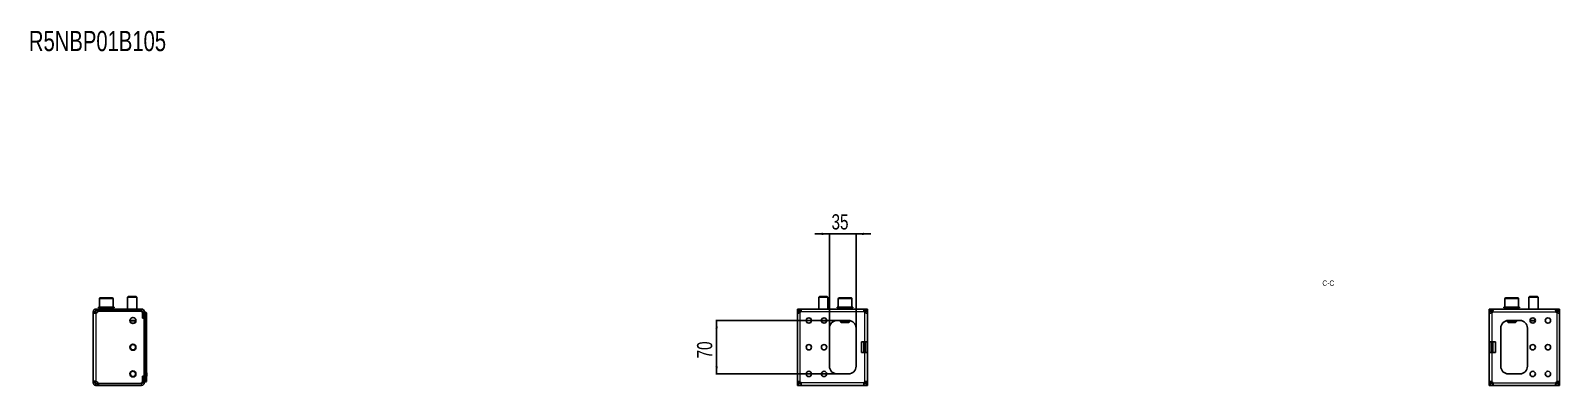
# Model space of a CAD drawing. Header units: millimetres. Extents: x -438 to 3468, y -570 to 660.
# Drawn here: x 1462 to 3468, y 195 to 660 of the extents above; entities that cross this region are included whole.
import ezdxf

# ---------------------------------------------------------------- set-up
doc = ezdxf.new("R2010")
doc.units = ezdxf.units.MM
doc.layers.add('FORMAT', color=7, linetype='Continuous')
doc.styles.add('SLDTEXTSTYLE0', font='TXT', dxfattribs={"width": 0.75})
doc.dimstyles.new('SLDDIMSTYLE0', dxfattribs={"dimtxt": 20, "dimasz": 10, "dimexe": 0, "dimexo": 0.0625, "dimgap": 5, "dimtad": 2, "dimdec": 1, "dimrnd": 1e-09, "dimzin": 12, "dimdsep": 46, "dimtxsty": 'SLDTEXTSTYLE0', "dimsah": 1, "dimcen": 0.09, "dimadec": 0, "dimazin": 3, "dimtfac": 1, "dimtofl": 0, "dimtmove": 0, "dimatfit": 3, "dimfxl": 0, "dimfrac": 2, "dimtolj": 1, "dimtzin": 12, "dimarcsym": 0})
doc.dimstyles.new('SLDDIMSTYLE1', dxfattribs={"dimtxt": 20, "dimasz": 10, "dimexe": 0, "dimexo": 0.0625, "dimgap": 5, "dimtad": 2, "dimdec": 1, "dimrnd": 1e-09, "dimzin": 12, "dimdsep": 46, "dimtxsty": 'SLDTEXTSTYLE0', "dimsah": 1, "dimcen": 0.09, "dimadec": 0, "dimazin": 3, "dimtfac": 1, "dimtmove": 0, "dimatfit": 0, "dimfxl": 0, "dimfrac": 2, "dimtolj": 1, "dimtzin": 12, "dimarcsym": 0})

# ---------------------------------------------------------------- blocks, each defined once
blk = doc.blocks.new('_D_9')
at = {"layer": 'FORMAT'}
for p, q in [((2509.9, 393.4), (2490.7, 393.4)), ((2509.9, 270), (2509.9, 394.4)), ((2544.9, 393.4), (2509.9, 393.4)), ((2544.9, 270), (2544.9, 394.4)), ((2544.9, 393.4), (2564.2, 393.4))]:
    blk.add_line(p, q, dxfattribs=at)
for points in [[(2509.9, 393.4), (2499.9, 395), (2499.9, 391.9)], [(2544.9, 393.4), (2554.9, 391.9), (2554.9, 395)]]:
    blk.add_solid(points, dxfattribs=at)
at = {"layer": 'FORMAT', "insert": (2512.7, 419.2), "char_height": 20, "attachment_point": 1, "style": 'SLDTEXTSTYLE0'}
blk.add_mtext('35', dxfattribs=at)
blk = doc.blocks.new('_D_10')
at = {"layer": 'FORMAT'}
for p, q in [((2519.9, 279.9), (2360.9, 279.9)), ((2361.9, 209.9), (2361.9, 279.9)), ((2519.9, 209.9), (2360.9, 209.9))]:
    blk.add_line(p, q, dxfattribs=at)
for points in [[(2361.9, 279.9), (2360.4, 269.9), (2363.5, 269.9)], [(2361.9, 209.9), (2363.5, 219.9), (2360.4, 219.9)]]:
    blk.add_solid(points, dxfattribs=at)
at = {"layer": 'FORMAT', "insert": (2336.2, 230.2), "char_height": 20, "attachment_point": 1, "rotation": 90, "style": 'SLDTEXTSTYLE0'}
blk.add_mtext('70', dxfattribs=at)

msp = doc.modelspace()

# ---------------------------------------------------------------- linework, layer by layer
at = {"color": 7, "linetype": 'Continuous', "lineweight": 25}
for p, q in [((1551.91, 308.45), (1551.91, 297.45)), ((1552.91, 309.45), (1568.91, 309.45)), ((1569.91, 297.45), (1569.91, 308.45)), ((1589.99, 311.45), (1588.91, 310.37)), ((1588.91, 310.37), (1588.91, 294.95)), ((1600.91, 310.37), (1588.91, 310.37)), ((1599.84, 311.45), (1589.99, 311.45)), ((1600.91, 310.37), (1599.84, 311.45)), ((1600.91, 294.95), (1600.91, 310.37)), ((2497.02, 311.45), (2495.95, 310.37)), ((2495.95, 310.37), (2495.95, 294.95)), ((2507.95, 310.37), (2495.95, 310.37)), ((2506.87, 311.45), (2497.02, 311.45)), ((2507.95, 310.37), (2506.87, 311.45)), ((2507.95, 294.95), (2507.95, 310.37)), ((2521.45, 308.45), (2521.45, 297.45)), ((2522.45, 309.45), (2530.84, 309.45)), ((2530.84, 309.45), (2538.45, 309.45)), ((2539.45, 297.45), (2539.45, 308.45)), ((3396.45, 308.45), (3396.45, 297.45)), ((3397.45, 309.45), (3405.79, 309.45)), ((3405.79, 309.45), (3413.45, 309.45)), ((3414.45, 297.45), (3414.45, 308.45)), ((3429.02, 311.45), (3427.95, 310.37)), ((3427.95, 310.37), (3427.95, 294.95)), ((3439.95, 310.37), (3427.95, 310.37)), ((3438.87, 311.45), (3429.02, 311.45)), ((3439.95, 310.37), (3438.87, 311.45)), ((3439.95, 294.95), (3439.95, 310.37)), ((1546.41, 291.45), (1543.91, 291.45)), ((1543.91, 291.45), (1543.91, 290.23)), ((1546.41, 290.23), (1543.91, 290.23)), ((1543.91, 290.23), (1543.91, 199.67)), ((1546.41, 291.45), (1546.41, 290.23)), ((1547.41, 292.45), (1547.41, 294.95)), ((1549.82, 294.95), (1547.41, 294.95)), ((1549.82, 292.45), (1547.41, 292.45)), ((1549.82, 294.95), (1549.82, 292.45)), ((1549.82, 294.95), (1550.82, 294.95)), ((1550.82, 292.45), (1549.82, 292.45)), ((1550.66, 297.45), (1550.66, 296.45)), ((1550.66, 297.45), (1550.67, 297.45)), ((1550.66, 296.45), (1550.67, 296.45)), ((1550.67, 297.45), (1550.67, 297.2)), ((1551.46, 297.45), (1550.67, 297.45)), ((1550.67, 296.45), (1550.67, 296.7)), ((1551.46, 296.45), (1550.67, 296.45)), ((1607.41, 294.95), (1550.82, 294.95)), ((1550.82, 292.45), (1607.41, 292.45)), ((1550.84, 292.35), (1605.81, 292.35)), ((1551.46, 297.45), (1551.56, 297.45)), ((1551.46, 296.45), (1551.56, 296.45)), ((1551.56, 297.45), (1551.56, 297.2)), ((1553.7, 297.45), (1551.56, 297.45)), ((1551.56, 296.45), (1551.56, 296.7)), ((1553.7, 296.45), (1551.56, 296.45)), ((1553.7, 297.45), (1553.88, 297.45)), ((1553.7, 296.45), (1553.88, 296.45)), ((1553.88, 297.45), (1553.88, 297.2)), ((1557.04, 297.45), (1553.88, 297.45)), ((1553.88, 296.45), (1553.88, 296.7)), ((1557.04, 296.45), (1553.88, 296.45)), ((1554.91, 296.45), (1554.91, 294.95)), ((1557.04, 297.45), (1557.27, 297.45)), ((1557.04, 296.45), (1557.27, 296.45)), ((1557.27, 297.45), (1557.27, 297.2)), ((1560.97, 297.45), (1557.27, 297.45)), ((1557.27, 296.45), (1557.27, 296.7)), ((1560.97, 296.45), (1557.27, 296.45)), ((1560.97, 297.45), (1561.05, 297.45)), ((1560.97, 296.45), (1561.14, 296.45)), ((1561.14, 296.45), (1561.22, 296.45)), ((1561.18, 297.45), (1561.22, 297.45)), ((1561.22, 297.45), (1561.22, 297.2)), ((1564.89, 297.45), (1561.22, 297.45)), ((1561.22, 296.45), (1561.22, 296.7)), ((1564.89, 296.45), (1561.22, 296.45)), ((1564.89, 297.45), (1565.11, 297.45)), ((1564.89, 296.45), (1565.11, 296.45)), ((1565.11, 297.45), (1565.11, 297.2)), ((1568.2, 297.45), (1565.11, 297.45)), ((1565.11, 296.45), (1565.11, 296.7)), ((1568.2, 296.45), (1565.11, 296.45)), ((1566.91, 294.95), (1566.91, 296.45)), ((1568.2, 297.45), (1568.37, 297.45)), ((1568.2, 296.45), (1568.37, 296.45)), ((1568.37, 297.45), (1568.37, 297.2)), ((1570.4, 297.45), (1568.37, 297.45)), ((1568.37, 296.45), (1568.37, 296.7)), ((1570.4, 296.45), (1568.37, 296.45)), ((1570.4, 297.45), (1570.5, 297.45)), ((1570.4, 296.45), (1570.5, 296.45)), ((1570.5, 297.45), (1570.5, 297.2)), ((1571.16, 297.45), (1570.5, 297.45)), ((1570.5, 296.45), (1570.5, 296.7)), ((1571.16, 296.45), (1570.5, 296.45)), ((1571.16, 296.45), (1571.16, 297.45)), ((1584.66, 292.45), (1584.66, 292.35)), ((1584.96, 292.45), (1584.96, 292.35)), ((1586.64, 292.45), (1586.64, 292.35)), ((1589.59, 292.45), (1589.59, 292.35)), ((1593.35, 292.45), (1593.35, 292.35)), ((1597.34, 292.45), (1597.34, 292.35)), ((1600.97, 292.45), (1600.97, 292.35)), ((1603.67, 292.45), (1603.67, 292.35)), ((1605.04, 292.45), (1605.04, 292.35)), ((1605.16, 292.35), (1605.16, 292.45)), ((1608.31, 282.85), (1608.31, 289.85)), ((1608.31, 284.43), (1608.41, 284.21)), ((1610.91, 282.85), (1608.31, 282.85)), ((1608.41, 291.45), (1608.41, 283.5)), ((1610.91, 283.5), (1608.41, 283.5)), ((1610.91, 291.45), (1610.91, 283.5)), ((1610.91, 291.2), (1611.11, 291.2)), ((1610.91, 201.47), (1610.91, 288.92)), ((1610.91, 282.85), (1610.91, 207.05)), ((1611.11, 291.2), (1612.8, 290.74)), ((1611.11, 202.1), (1611.11, 288.3)), ((1613.91, 287.85), (1613.91, 289.3)), ((1613.91, 287.85), (1613.91, 213.4)), ((2467.95, 292.45), (2467.95, 294.95)), ((2467.95, 294.95), (2469.06, 294.95)), ((2469.06, 292.45), (2467.95, 292.45)), ((2467.95, 292.45), (2467.95, 292.35)), ((2467.95, 292.35), (2470.45, 292.35)), ((2467.95, 291.74), (2467.95, 292.35)), ((2467.95, 291.74), (2467.95, 289.67)), ((2467.95, 200.22), (2467.95, 289.67)), ((2467.95, 289.67), (2469.04, 289.67)), ((2472.78, 294.95), (2469.06, 294.95)), ((2472.78, 292.45), (2469.06, 292.45)), ((2470.45, 292.35), (2470.45, 291.74)), ((2470.45, 291.74), (2470.45, 289.92)), ((2555.12, 294.95), (2472.78, 294.95)), ((2472.78, 294.95), (2472.78, 292.73)), ((2520.2, 297.45), (2520.2, 296.45)), ((2520.2, 297.45), (2520.21, 297.45)), ((2520.2, 296.45), (2520.21, 296.45)), ((2520.21, 297.45), (2520.21, 297.2)), ((2521.03, 297.45), (2520.21, 297.45)), ((2520.21, 296.45), (2520.21, 296.7)), ((2521.03, 296.45), (2520.21, 296.45)), ((2521.03, 297.45), (2521.13, 297.45)), ((2521.03, 296.45), (2521.13, 296.45)), ((2521.13, 297.45), (2521.13, 297.2)), ((2523.3, 297.45), (2521.13, 297.45)), ((2521.13, 296.45), (2521.13, 296.7)), ((2523.3, 296.45), (2521.13, 296.45)), ((2523.3, 297.45), (2523.48, 297.45)), ((2523.3, 296.45), (2523.48, 296.45)), ((2523.48, 297.45), (2523.48, 297.2)), ((2526.66, 297.45), (2523.48, 297.45)), ((2523.48, 296.45), (2523.48, 296.7)), ((2526.66, 296.45), (2523.48, 296.45)), ((2524.45, 296.45), (2524.45, 294.95)), ((2526.66, 297.45), (2526.89, 297.45)), ((2526.66, 296.45), (2526.89, 296.45)), ((2526.89, 297.45), (2526.89, 297.2)), ((2530.59, 297.45), (2526.89, 297.45)), ((2526.89, 296.45), (2526.89, 296.7)), ((2530.59, 296.45), (2526.89, 296.45)), ((2530.59, 297.45), (2530.89, 297.45)), ((2530.59, 297.45), (2530.67, 297.45)), ((2530.59, 296.45), (2530.74, 296.45)), ((2530.74, 296.45), (2530.84, 296.45)), ((2530.79, 297.45), (2530.84, 297.45)), ((2530.84, 297.45), (2530.84, 297.2)), ((2534.5, 297.45), (2530.84, 297.45)), ((2530.84, 296.45), (2530.84, 296.7)), ((2534.5, 296.45), (2530.84, 296.45)), ((2534.5, 297.45), (2534.73, 297.45)), ((2534.5, 296.45), (2534.73, 296.45)), ((2534.73, 297.45), (2534.73, 297.2)), ((2537.79, 297.45), (2534.73, 297.45)), ((2534.73, 296.45), (2534.73, 296.7)), ((2537.79, 296.45), (2534.73, 296.45)), ((2536.45, 294.95), (2536.45, 296.45)), ((2537.79, 297.45), (2537.97, 297.45)), ((2537.79, 296.45), (2537.97, 296.45)), ((2537.97, 297.45), (2537.97, 297.2)), ((2539.97, 297.45), (2537.97, 297.45)), ((2537.97, 296.45), (2537.97, 296.7)), ((2539.97, 296.45), (2537.97, 296.45)), ((2539.97, 297.45), (2540.06, 297.45)), ((2539.97, 296.45), (2540.06, 296.45)), ((2540.06, 297.45), (2540.06, 297.2)), ((2540.7, 297.45), (2540.06, 297.45)), ((2540.06, 296.45), (2540.06, 296.7)), ((2540.7, 296.45), (2540.06, 296.45)), ((2540.7, 296.45), (2540.7, 297.45)), ((2555.12, 294.95), (2555.12, 292.45)), ((2558.84, 294.95), (2555.12, 294.95)), ((2558.84, 292.45), (2555.12, 292.45)), ((2557.45, 292.35), (2559.95, 292.35)), ((2557.45, 291.74), (2557.45, 292.35)), ((2557.45, 289.9), (2557.45, 291.74)), ((2558.84, 294.95), (2559.95, 294.95)), ((2559.95, 292.45), (2558.84, 292.45)), ((2559.95, 294.95), (2559.95, 292.45)), ((2559.95, 292.35), (2559.95, 292.45)), ((2559.95, 292.35), (2559.95, 291.74)), ((2559.95, 289.67), (2559.95, 291.74)), ((2559.95, 251.95), (2559.95, 289.67)), ((3375.95, 292.45), (3375.95, 294.95)), ((3375.95, 294.95), (3377.06, 294.95)), ((3377.06, 292.45), (3375.95, 292.45)), ((3375.95, 292.45), (3375.95, 292.35)), ((3375.95, 292.35), (3378.45, 292.35)), ((3375.95, 291.74), (3375.95, 292.35)), ((3375.95, 291.74), (3375.95, 289.67)), ((3375.95, 289.67), (3377.04, 289.67)), ((3375.95, 289.67), (3375.95, 251.95)), ((3380.78, 294.95), (3377.06, 294.95)), ((3380.78, 292.45), (3377.06, 292.45)), ((3378.45, 292.35), (3378.45, 291.74)), ((3378.45, 291.74), (3378.45, 289.92)), ((3380.78, 294.95), (3380.78, 292.73)), ((3463.12, 294.95), (3380.78, 294.95)), ((3395.2, 297.45), (3395.2, 296.45)), ((3395.2, 297.45), (3395.21, 297.45)), ((3395.2, 296.45), (3395.21, 296.45)), ((3395.21, 297.45), (3395.21, 297.2)), ((3396.04, 297.45), (3395.21, 297.45)), ((3395.21, 296.45), (3395.21, 296.7)), ((3396.04, 296.45), (3395.21, 296.45)), ((3396.04, 297.45), (3396.14, 297.45)), ((3396.04, 296.45), (3396.14, 296.45)), ((3396.14, 297.45), (3396.14, 297.2)), ((3398.3, 297.45), (3396.14, 297.45)), ((3396.14, 296.45), (3396.14, 296.7)), ((3398.3, 296.45), (3396.14, 296.45)), ((3398.3, 297.45), (3398.49, 297.45)), ((3398.3, 296.45), (3398.49, 296.45)), ((3398.49, 297.45), (3398.49, 297.2)), ((3401.66, 297.45), (3398.49, 297.45)), ((3398.49, 296.45), (3398.49, 296.7)), ((3401.66, 296.45), (3398.49, 296.45)), ((3399.45, 296.45), (3399.45, 294.95)), ((3401.66, 297.45), (3401.89, 297.45)), ((3401.66, 296.45), (3401.89, 296.45)), ((3401.89, 297.45), (3401.89, 297.2)), ((3405.59, 297.45), (3401.89, 297.45)), ((3401.89, 296.45), (3401.89, 296.7)), ((3405.59, 296.45), (3401.89, 296.45)), ((3405.59, 297.45), (3405.83, 297.45)), ((3405.59, 297.45), (3405.67, 297.45)), ((3405.59, 296.45), (3405.75, 296.45)), ((3405.75, 296.45), (3405.84, 296.45)), ((3405.8, 297.45), (3405.84, 297.45)), ((3405.84, 297.45), (3405.84, 297.2)), ((3409.5, 297.45), (3405.84, 297.45)), ((3405.84, 296.45), (3405.84, 296.7)), ((3409.5, 296.45), (3405.84, 296.45)), ((3409.5, 297.45), (3409.73, 297.45)), ((3409.5, 296.45), (3409.73, 296.45)), ((3409.73, 297.45), (3409.73, 297.2)), ((3412.8, 297.45), (3409.73, 297.45)), ((3409.73, 296.45), (3409.73, 296.7)), ((3412.8, 296.45), (3409.73, 296.45)), ((3411.45, 294.95), (3411.45, 296.45)), ((3412.8, 297.45), (3412.97, 297.45)), ((3412.8, 296.45), (3412.97, 296.45)), ((3412.97, 297.45), (3412.97, 297.2)), ((3414.97, 297.45), (3412.97, 297.45)), ((3412.97, 296.45), (3412.97, 296.7)), ((3414.97, 296.45), (3412.97, 296.45)), ((3414.97, 297.45), (3415.06, 297.45)), ((3414.97, 296.45), (3415.06, 296.45)), ((3415.06, 297.45), (3415.06, 297.2)), ((3415.7, 297.45), (3415.06, 297.45)), ((3415.06, 296.45), (3415.06, 296.7)), ((3415.7, 296.45), (3415.06, 296.45)), ((3415.7, 296.45), (3415.7, 297.45)), ((3463.12, 292.45), (3463.12, 294.95)), ((3466.84, 294.95), (3463.12, 294.95)), ((3466.84, 292.45), (3463.12, 292.45)), ((3465.45, 292.35), (3467.95, 292.35)), ((3465.45, 291.74), (3465.45, 292.35)), ((3465.45, 289.9), (3465.45, 291.74)), ((3466.84, 294.95), (3467.95, 294.95)), ((3467.95, 292.45), (3466.84, 292.45)), ((3467.95, 294.95), (3467.95, 292.45)), ((3467.95, 292.35), (3467.95, 292.45)), ((3467.95, 292.35), (3467.95, 291.74)), ((3467.95, 289.67), (3467.95, 291.74)), ((3467.95, 289.67), (3467.95, 200.22)), ((1599.88, 279.45), (1591.95, 279.45)), ((2506.41, 279.45), (2499.48, 279.45)), ((2509.95, 269.95), (2509.95, 219.95)), ((2534.95, 279.95), (2519.95, 279.95)), ((2521.62, 279.85), (2521.6, 279.85)), ((2521.62, 279.85), (2521.62, 279.85)), ((2521.72, 279.85), (2521.62, 279.85)), ((2521.72, 279.95), (2521.72, 279.85)), ((2524.97, 279.85), (2521.72, 279.85)), ((2524.45, 279.85), (2524.45, 278.52)), ((2524.45, 278.52), (2525.52, 277.45)), ((2524.45, 278.52), (2530.74, 278.52)), ((2524.97, 279.85), (2526.87, 279.85)), ((2525.52, 277.45), (2530.69, 277.45)), ((2527.43, 279.85), (2526.87, 279.85)), ((2533.47, 279.85), (2527.43, 279.85)), ((2530.69, 277.45), (2535.37, 277.45)), ((2530.74, 278.52), (2536.45, 278.52)), ((2534.02, 279.85), (2533.47, 279.85)), ((2534.02, 279.85), (2535.92, 279.85)), ((2535.37, 277.45), (2536.45, 278.52)), ((2536.36, 279.85), (2535.92, 279.85)), ((2536.45, 278.52), (2536.45, 279.83)), ((2544.95, 219.95), (2544.95, 269.95)), ((3390.95, 269.95), (3390.95, 219.95)), ((3399.45, 279.83), (3399.45, 278.52)), ((3399.45, 278.52), (3400.52, 277.45)), ((3399.45, 278.52), (3405.7, 278.52)), ((3399.97, 279.85), (3399.54, 279.85)), ((3399.97, 279.85), (3401.87, 279.85)), ((3400.52, 277.45), (3405.66, 277.45)), ((3415.95, 279.95), (3400.95, 279.95)), ((3402.43, 279.85), (3401.87, 279.85)), ((3408.47, 279.85), (3402.43, 279.85)), ((3405.66, 277.45), (3410.37, 277.45)), ((3405.7, 278.52), (3411.45, 278.52)), ((3409.02, 279.85), (3408.47, 279.85)), ((3409.02, 279.85), (3410.92, 279.85)), ((3410.37, 277.45), (3411.45, 278.52)), ((3414.18, 279.85), (3410.92, 279.85)), ((3411.45, 278.52), (3411.45, 279.85)), ((3414.18, 279.85), (3414.18, 279.95)), ((3414.28, 279.85), (3414.18, 279.85)), ((3414.3, 279.85), (3414.28, 279.85)), ((3414.28, 279.85), (3414.28, 279.85)), ((3425.95, 219.95), (3425.95, 269.95)), ((3436.41, 279.45), (3429.48, 279.45)), ((2551.95, 251.95), (2556.45, 251.95)), ((2551.95, 251.95), (2551.95, 237.95)), ((2559.95, 251.95), (2556.45, 251.95)), ((2557.45, 237.95), (2557.45, 251.95)), ((2559.95, 237.95), (2559.95, 251.95)), ((3379.45, 251.95), (3375.95, 251.95)), ((3375.95, 251.95), (3375.95, 237.95)), ((3378.45, 251.95), (3378.45, 237.95)), ((3383.95, 251.95), (3379.45, 251.95)), ((3383.95, 237.95), (3383.95, 251.95)), ((2551.95, 237.95), (2556.45, 237.95)), ((2556.45, 237.95), (2559.95, 237.95)), ((2559.95, 200.22), (2559.95, 237.95)), ((3375.95, 237.95), (3379.45, 237.95)), ((3375.95, 237.95), (3375.95, 200.22)), ((3383.95, 237.95), (3379.45, 237.95)), ((1608.31, 207.05), (1610.91, 207.05)), ((1608.31, 200.05), (1608.31, 207.05)), ((1608.31, 205.97), (1608.41, 206.18)), ((1608.41, 206.4), (1608.41, 198.45)), ((1610.91, 206.4), (1608.41, 206.4)), ((1610.91, 206.4), (1610.91, 198.45)), ((1613.91, 213.4), (1613.91, 205.2)), ((1614.11, 211.45), (1613.91, 211.45)), ((1614.11, 211.42), (1613.91, 211.42)), ((1614.11, 211.4), (1613.91, 211.4)), ((1614.11, 207.2), (1613.91, 207.2)), ((1614.11, 207.14), (1613.91, 207.14)), ((1613.91, 205.2), (1613.91, 202.55)), ((1613.91, 201.1), (1613.91, 202.55)), ((1614.11, 210.96), (1614.11, 207.64)), ((2519.95, 209.95), (2534.95, 209.95)), ((3400.95, 209.95), (3415.95, 209.95)), ((1543.91, 199.67), (1546.41, 199.67)), ((1543.91, 199.67), (1543.91, 198.45)), ((1543.91, 198.45), (1546.41, 198.45)), ((1546.41, 199.67), (1546.41, 198.45)), ((1547.41, 194.95), (1547.41, 197.45)), ((1547.41, 197.45), (1549.82, 197.45)), ((1547.41, 194.95), (1549.82, 194.95)), ((1549.82, 197.45), (1549.82, 194.95)), ((1549.82, 197.45), (1550.82, 197.45)), ((1550.82, 194.95), (1549.82, 194.95)), ((1607.41, 197.45), (1550.82, 197.45)), ((1550.82, 194.95), (1607.41, 194.95)), ((1605.81, 197.55), (1550.84, 197.55)), ((1611.11, 199.2), (1610.91, 199.2)), ((1612.8, 199.65), (1611.11, 199.2)), ((2467.95, 200.22), (2467.95, 198.16)), ((2467.95, 197.55), (2467.95, 198.16)), ((2470.45, 197.55), (2467.95, 197.55)), ((2467.95, 197.55), (2467.95, 197.45)), ((2467.95, 194.95), (2467.95, 197.45)), ((2467.95, 197.45), (2469.06, 197.45)), ((2469.06, 194.95), (2467.95, 194.95)), ((2469.06, 197.45), (2472.78, 197.45)), ((2469.06, 194.95), (2472.78, 194.95)), ((2470.45, 200), (2470.45, 198.16)), ((2470.45, 198.16), (2470.45, 197.55)), ((2472.78, 197.45), (2472.78, 194.95)), ((2472.78, 194.95), (2555.12, 194.95)), ((2555.12, 197.45), (2558.84, 197.45)), ((2555.12, 194.95), (2555.12, 197.16)), ((2555.12, 194.95), (2558.84, 194.95)), ((2557.45, 198.16), (2557.45, 199.98)), ((2557.45, 197.55), (2557.45, 198.16)), ((2559.95, 197.55), (2557.45, 197.55)), ((2558.84, 197.45), (2559.95, 197.45)), ((2559.95, 194.95), (2558.84, 194.95)), ((2559.95, 200.22), (2558.85, 200.22)), ((2559.95, 198.16), (2559.95, 200.22)), ((2559.95, 198.16), (2559.95, 197.55)), ((2559.95, 197.45), (2559.95, 197.55)), ((2559.95, 197.45), (2559.95, 194.95)), ((3375.95, 200.22), (3375.95, 198.16)), ((3375.95, 197.55), (3375.95, 198.16)), ((3378.45, 197.55), (3375.95, 197.55)), ((3375.95, 197.55), (3375.95, 197.45)), ((3375.95, 194.95), (3375.95, 197.45)), ((3375.95, 197.45), (3377.06, 197.45)), ((3377.06, 194.95), (3375.95, 194.95)), ((3377.06, 197.45), (3380.78, 197.45)), ((3377.06, 194.95), (3380.78, 194.95)), ((3378.45, 200), (3378.45, 198.16)), ((3378.45, 198.16), (3378.45, 197.55)), ((3380.78, 194.95), (3380.78, 197.45)), ((3380.78, 194.95), (3463.12, 194.95)), ((3463.12, 197.45), (3466.84, 197.45)), ((3463.12, 194.95), (3463.12, 197.16)), ((3463.12, 194.95), (3466.84, 194.95)), ((3465.45, 198.16), (3465.45, 199.98)), ((3465.45, 197.55), (3465.45, 198.16)), ((3467.95, 197.55), (3465.45, 197.55)), ((3466.84, 197.45), (3467.95, 197.45)), ((3467.95, 194.95), (3466.84, 194.95)), ((3467.95, 200.22), (3466.85, 200.22)), ((3467.95, 198.16), (3467.95, 200.22)), ((3467.95, 198.16), (3467.95, 197.55)), ((3467.95, 197.45), (3467.95, 197.55)), ((3467.95, 197.45), (3467.95, 194.95))]:
    msp.add_line(p, q, dxfattribs=at)
at = {"color": 8, "linetype": 'Continuous', "lineweight": 18}
for p, q in [((1569.91, 308.45), (1551.91, 308.45)), ((2530.89, 308.45), (2521.45, 308.45)), ((2539.45, 308.45), (2530.89, 308.45)), ((3405.83, 308.45), (3396.45, 308.45)), ((3414.45, 308.45), (3405.83, 308.45)), ((1547.41, 289.67), (1547.41, 200.22)), ((1550.82, 294.95), (1550.82, 292.45)), ((1607.41, 292.45), (1607.41, 294.95)), ((1608.41, 291.45), (1610.91, 291.45)), ((1610.72, 282.85), (1610.72, 283.5)), ((1612.8, 287.85), (1611.11, 288.3)), ((1612.8, 202.55), (1612.8, 287.85)), ((1613.91, 287.85), (1612.8, 287.85)), ((2470.45, 291.74), (2467.95, 291.74)), ((2469.06, 294.95), (2469.06, 292.45)), ((2470.45, 291.45), (2472.53, 291.45)), ((2471.45, 199.67), (2471.45, 290.23)), ((2555.36, 291.45), (2472.53, 291.45)), ((2555.36, 291.45), (2557.45, 291.45)), ((2556.45, 251.95), (2556.45, 290.23)), ((2559.95, 291.74), (2557.45, 291.74)), ((2558.84, 292.45), (2558.84, 294.95)), ((3378.45, 291.74), (3375.95, 291.74)), ((3377.06, 294.95), (3377.06, 292.45)), ((3378.45, 291.45), (3380.53, 291.45)), ((3379.45, 290.23), (3379.45, 251.95)), ((3380.53, 291.45), (3463.36, 291.45)), ((3463.36, 291.45), (3465.45, 291.45)), ((3464.45, 290.23), (3464.45, 199.67)), ((3467.95, 291.74), (3465.45, 291.74)), ((3466.84, 292.45), (3466.84, 294.95)), ((1591.95, 280.45), (1599.88, 280.45)), ((2499.48, 280.45), (2506.41, 280.45)), ((2526.87, 279.95), (2526.87, 279.85)), ((2527.43, 279.95), (2527.43, 279.85)), ((2533.47, 279.95), (2533.47, 279.85)), ((2534.02, 279.95), (2534.02, 279.85)), ((3401.87, 279.95), (3401.87, 279.85)), ((3402.43, 279.95), (3402.43, 279.85)), ((3408.47, 279.95), (3408.47, 279.85)), ((3409.02, 279.95), (3409.02, 279.85)), ((3429.48, 280.45), (3436.41, 280.45)), ((2555.25, 237.95), (2555.25, 251.95)), ((2555.45, 251.95), (2555.45, 237.95)), ((2555.56, 237.95), (2555.56, 251.95)), ((2555.76, 251.95), (2555.76, 237.95)), ((2556.64, 237.95), (2556.64, 251.95)), ((2556.84, 251.95), (2556.84, 237.95)), ((2556.94, 237.95), (2556.94, 251.95)), ((2557.14, 251.95), (2557.14, 237.95)), ((3378.75, 237.95), (3378.75, 251.95)), ((3378.95, 251.95), (3378.95, 237.95)), ((3379.06, 237.95), (3379.06, 251.95)), ((3379.26, 251.95), (3379.26, 237.95)), ((3380.14, 237.95), (3380.14, 251.95)), ((3380.34, 251.95), (3380.34, 237.95)), ((3380.44, 237.95), (3380.44, 251.95)), ((3380.64, 251.95), (3380.64, 237.95)), ((2556.45, 199.67), (2556.45, 237.95)), ((3379.45, 237.95), (3379.45, 199.67)), ((1610.72, 206.4), (1610.72, 207.05)), ((1611.11, 202.1), (1612.8, 202.55)), ((1612.8, 202.55), (1613.91, 202.55)), ((1614.11, 210.96), (1613.91, 210.96)), ((1614.11, 207.64), (1613.91, 207.64)), ((1550.82, 197.45), (1550.82, 194.95)), ((1607.41, 197.45), (1607.41, 194.95)), ((1608.41, 198.45), (1610.91, 198.45)), ((2467.95, 198.16), (2470.45, 198.16)), ((2469.06, 197.45), (2469.06, 194.95)), ((2472.53, 198.45), (2470.45, 198.45)), ((2555.36, 198.45), (2472.53, 198.45)), ((2557.45, 198.45), (2555.36, 198.45)), ((2557.45, 198.16), (2559.95, 198.16)), ((2558.84, 194.95), (2558.84, 197.45)), ((3375.95, 198.16), (3378.45, 198.16)), ((3377.06, 197.45), (3377.06, 194.95)), ((3380.53, 198.45), (3378.45, 198.45)), ((3380.53, 198.45), (3463.36, 198.45)), ((3465.45, 198.45), (3463.36, 198.45)), ((3465.45, 198.16), (3467.95, 198.16)), ((3466.84, 194.95), (3466.84, 197.45))]:
    msp.add_line(p, q, dxfattribs=at)
at = {"color": 7, "linetype": 'Continuous', "lineweight": 25}
for centre, radius in [((1595.91, 279.95), 4), ((2482.95, 279.95), 3.5), ((2502.95, 279.95), 3.5), ((3432.95, 279.95), 3.5), ((3452.95, 279.95), 3.5), ((1595.91, 244.95), 4), ((1595.91, 244.95), 3.5), ((2482.95, 244.95), 3.5), ((2502.95, 244.95), 3.5), ((3432.95, 244.95), 3.5), ((3452.95, 244.95), 3.5), ((1595.91, 209.95), 4), ((1595.91, 209.95), 3.5), ((2482.95, 209.95), 3.5), ((2502.95, 209.95), 3.5), ((3432.95, 209.95), 3.5), ((3452.95, 209.95), 3.5)]:
    msp.add_circle(centre, radius, dxfattribs=at)
for centre, radius, start, end in [((1552.91, 308.45), 1, 90, 180), ((1568.91, 308.45), 1, 0, 90), ((2522.45, 308.45), 1, 90, 180), ((2538.45, 308.45), 1, 0, 90), ((3397.45, 308.45), 1, 90, 180), ((3413.45, 308.45), 1, 0, 90), ((1546.69, 293.1), 3.5, 281.89481, 337.11462), ((1550.84, 291.35), 1, 90, 157.11462), ((1553.56, 292.1), 0.35, 45.58469, 90), ((1568.26, 292.1), 0.35, 90, 134.41531), ((1605.81, 289.85), 2.5, 360, 90), ((1607.41, 291.45), 3.5, 0, 90), ((1607.41, 291.45), 1, 0, 90), ((1612.41, 289.3), 1.5, 0, 75), ((2469.45, 293.1), 3.5, 304.8499, 331.87293), ((2558.45, 293.1), 3.5, 208.12707, 235.1501), ((3377.45, 293.1), 3.5, 304.8499, 331.87293), ((3466.45, 293.1), 3.5, 208.12707, 235.1501), ((1595.91, 279.95), 3.5, 188.21321, 351.78679), ((2519.95, 269.95), 10, 90, 180), ((2534.95, 269.95), 10, 0, 90), ((3400.95, 269.95), 10, 90, 180), ((3415.95, 269.95), 10, 0, 90), ((1612.41, 201.1), 1.5, 285, 0), ((2519.95, 219.95), 10, 180, 270), ((2534.95, 219.95), 10, 270, 0), ((3400.95, 219.95), 10, 180, 270), ((3415.95, 219.95), 10, 270, 0), ((1546.69, 196.8), 3.5, 22.88538, 78.10519), ((1550.84, 198.55), 1, 202.88538, 270), ((1553.56, 197.8), 0.35, 270, 314.41531), ((1568.26, 197.8), 0.35, 225.58469, 270), ((1605.81, 200.05), 2.5, 270, 0), ((1607.41, 198.45), 3.5, 270, 360), ((1607.41, 198.45), 1, 270, 360), ((2469.45, 196.8), 3.5, 28.12707, 55.1501), ((2558.45, 196.8), 3.5, 124.8499, 151.87293), ((3377.45, 196.8), 3.5, 28.12707, 55.1501), ((3466.45, 196.8), 3.5, 124.8499, 151.87293)]:
    msp.add_arc(centre, radius, start, end, dxfattribs=at)
for centre, major_axis, start_param, end_param in [((1599.52, 291.2), (11.57, -3.1), 0.0670375, 0.2530722), ((1599.52, 199.2), (11.57, 3.1), 6.0301131, 6.2161478)]:
    msp.add_ellipse(centre, major_axis=major_axis, ratio=0.2505628, start_param=start_param, end_param=end_param, dxfattribs=at)
at = {"color": 8, "linetype": 'Continuous', "lineweight": 18}
for centre, major_axis, start_param, end_param in [((1612.41, 287.74), (0.38, 3), 4.762686, 6.2664448), ((1612.41, 202.65), (-0.38, 3), 3.1583332, 4.662092)]:
    msp.add_ellipse(centre, major_axis=major_axis, ratio=0.1230384, start_param=start_param, end_param=end_param, dxfattribs=at)
at = {"color": 7, "linetype": 'Continuous', "lineweight": 25}
for points, knots in [([(1547.41, 294.95), (1547.12, 294.93), (1546.57, 294.89), (1545.67, 294.53), (1544.78, 293.86), (1544.06, 292.76), (1543.96, 291.89), (1543.91, 291.45)], [0, 0, 0, 0, 0.16069004, 0.30131212, 0.52195134, 0.75357319, 1, 1, 1, 1]), ([(1543.91, 290.23), (1543.97, 290.1), (1544.05, 289.88), (1544.62, 289.69), (1545.22, 289.62), (1545.86, 289.6), (1546.6, 289.61), (1547.14, 289.65), (1547.41, 289.67)], [0, 0, 0, 0, 0.2541487, 0.4482127, 0.5749082, 0.7088724, 0.8504677, 1, 1, 1, 1]), ([(1547.41, 292.45), (1547.33, 292.44), (1547.18, 292.43), (1546.97, 292.35), (1546.8, 292.25), (1546.67, 292.12), (1546.56, 291.98), (1546.44, 291.75), (1546.43, 291.57), (1546.41, 291.45)], [0, 0, 0, 0, 0.15678647, 0.29080921, 0.40350058, 0.49729844, 0.60713276, 0.72618128, 1, 1, 1, 1]), ([(1546.41, 290.23), (1546.43, 290.1), (1546.45, 289.9), (1546.6, 289.69), (1546.73, 289.65), (1546.78, 289.63)], [0, 0, 0, 0, 0.4882324, 0.8197059, 1, 1, 1, 1]), ([(1550.67, 297.2), (1550.67, 297.24), (1550.67, 297.3), (1550.67, 297.38), (1550.66, 297.43), (1550.66, 297.45)], [0, 0, 0, 0, 0.49998083, 0.7499881, 1, 1, 1, 1]), ([(1550.66, 296.45), (1550.66, 296.47), (1550.67, 296.51), (1550.67, 296.59), (1550.67, 296.66), (1550.67, 296.7)], [0, 0, 0, 0, 0.2501401, 0.5002802, 1, 1, 1, 1]), ([(1551.56, 297.2), (1551.55, 297.24), (1551.52, 297.3), (1551.49, 297.38), (1551.47, 297.43), (1551.46, 297.45)], [0, 0, 0, 0, 0.49998083, 0.7499881, 1, 1, 1, 1]), ([(1551.46, 296.45), (1551.47, 296.47), (1551.49, 296.51), (1551.52, 296.59), (1551.55, 296.66), (1551.56, 296.7)], [0, 0, 0, 0, 0.2501401, 0.5002802, 1, 1, 1, 1]), ([(1553.88, 297.2), (1553.85, 297.24), (1553.81, 297.3), (1553.75, 297.38), (1553.72, 297.43), (1553.7, 297.45)], [0, 0, 0, 0, 0.4999808, 0.7499881, 1, 1, 1, 1]), ([(1553.7, 296.45), (1553.72, 296.47), (1553.75, 296.51), (1553.81, 296.59), (1553.85, 296.66), (1553.88, 296.7)], [0, 0, 0, 0, 0.2501401, 0.5002802, 1, 1, 1, 1]), ([(1557.27, 297.2), (1557.23, 297.24), (1557.18, 297.3), (1557.1, 297.38), (1557.06, 297.43), (1557.04, 297.45)], [0, 0, 0, 0, 0.49998083, 0.7499881, 1, 1, 1, 1]), ([(1557.04, 296.45), (1557.06, 296.47), (1557.1, 296.51), (1557.18, 296.59), (1557.23, 296.66), (1557.27, 296.7)], [0, 0, 0, 0, 0.2501401, 0.5002802, 1, 1, 1, 1]), ([(1561.22, 297.2), (1561.17, 297.24), (1561.11, 297.3), (1561.03, 297.38), (1560.99, 297.43), (1560.97, 297.45)], [0, 0, 0, 0, 0.4999808, 0.7499881, 1, 1, 1, 1]), ([(1560.97, 296.45), (1560.99, 296.47), (1561.03, 296.51), (1561.11, 296.59), (1561.17, 296.66), (1561.22, 296.7)], [0, 0, 0, 0, 0.2501401, 0.5002802, 1, 1, 1, 1]), ([(1561.22, 297.2), (1561.2, 297.27), (1561.18, 297.4), (1561.15, 297.43), (1561.14, 297.45)], [0, 0, 0, 0, 0.5617942, 1, 1, 1, 1]), ([(1561.22, 296.7), (1561.2, 296.62), (1561.18, 296.49), (1561.15, 296.46), (1561.14, 296.45)], [0, 0, 0, 0, 0.5617942, 1, 1, 1, 1]), ([(1565.11, 297.2), (1565.08, 297.24), (1565.02, 297.3), (1564.94, 297.38), (1564.9, 297.43), (1564.89, 297.45)], [0, 0, 0, 0, 0.4999808, 0.7499881, 1, 1, 1, 1]), ([(1564.89, 296.45), (1564.9, 296.47), (1564.94, 296.51), (1565.02, 296.59), (1565.08, 296.66), (1565.11, 296.7)], [0, 0, 0, 0, 0.2501401, 0.5002802, 1, 1, 1, 1]), ([(1568.37, 297.2), (1568.34, 297.24), (1568.3, 297.3), (1568.24, 297.38), (1568.21, 297.43), (1568.2, 297.45)], [0, 0, 0, 0, 0.4999808, 0.7499881, 1, 1, 1, 1]), ([(1568.2, 296.45), (1568.21, 296.47), (1568.24, 296.51), (1568.3, 296.59), (1568.34, 296.66), (1568.37, 296.7)], [0, 0, 0, 0, 0.25014008, 0.50028016, 1, 1, 1, 1]), ([(1570.5, 297.2), (1570.48, 297.24), (1570.46, 297.3), (1570.43, 297.38), (1570.41, 297.43), (1570.4, 297.45)], [0, 0, 0, 0, 0.4999808, 0.7499881, 1, 1, 1, 1]), ([(1570.4, 296.45), (1570.41, 296.47), (1570.43, 296.51), (1570.46, 296.59), (1570.48, 296.66), (1570.5, 296.7)], [0, 0, 0, 0, 0.2501401, 0.5002802, 1, 1, 1, 1]), ([(1584.92, 292.35), (1584.92, 292.36), (1584.91, 292.39), (1584.9, 292.43), (1584.9, 292.45)], [0, 0, 0, 0, 0.374848, 1, 1, 1, 1]), ([(1586.56, 292.35), (1586.55, 292.36), (1586.53, 292.39), (1586.51, 292.43), (1586.5, 292.45)], [0, 0, 0, 0, 0.374848, 1, 1, 1, 1]), ([(1589.46, 292.35), (1589.45, 292.36), (1589.42, 292.39), (1589.4, 292.43), (1589.38, 292.45)], [0, 0, 0, 0, 0.374848, 1, 1, 1, 1]), ([(1593.2, 292.35), (1593.19, 292.36), (1593.15, 292.39), (1593.12, 292.43), (1593.1, 292.45)], [0, 0, 0, 0, 0.374848, 1, 1, 1, 1]), ([(1597.2, 292.35), (1597.19, 292.36), (1597.15, 292.39), (1597.12, 292.43), (1597.1, 292.45)], [0, 0, 0, 0, 0.374848, 1, 1, 1, 1]), ([(1600.85, 292.35), (1600.84, 292.36), (1600.81, 292.39), (1600.78, 292.43), (1600.77, 292.45)], [0, 0, 0, 0, 0.374848, 1, 1, 1, 1]), ([(1603.59, 292.35), (1603.59, 292.36), (1603.57, 292.39), (1603.55, 292.43), (1603.54, 292.45)], [0, 0, 0, 0, 0.374848, 1, 1, 1, 1]), ([(1605.02, 292.35), (1605.02, 292.36), (1605.01, 292.39), (1605.01, 292.43), (1605, 292.45)], [0, 0, 0, 0, 0.374848, 1, 1, 1, 1]), ([(2467.95, 289.67), (2467.97, 289.66), (2468.02, 289.63), (2468.42, 289.61), (2469.13, 289.65), (2470.23, 289.87), (2471.03, 290.1), (2471.45, 290.23)], [0, 0, 0, 0, 0.1708405, 0.3192172, 0.5481031, 0.7678223, 1, 1, 1, 1]), ([(2472.53, 291.45), (2472.59, 291.71), (2472.69, 292.2), (2472.83, 293.02), (2472.94, 293.73), (2472.95, 294.29), (2472.93, 294.65), (2472.88, 294.9), (2472.81, 294.93), (2472.78, 294.95)], [0, 0, 0, 0, 0.1440667, 0.2712756, 0.4749075, 0.5979974, 0.7263376, 0.8602454, 1, 1, 1, 1]), ([(2520.21, 297.2), (2520.2, 297.24), (2520.2, 297.3), (2520.2, 297.38), (2520.2, 297.43), (2520.2, 297.45)], [0, 0, 0, 0, 0.4999808, 0.7499881, 1, 1, 1, 1]), ([(2520.2, 296.45), (2520.2, 296.47), (2520.2, 296.51), (2520.2, 296.59), (2520.2, 296.66), (2520.21, 296.7)], [0, 0, 0, 0, 0.2501401, 0.5002802, 1, 1, 1, 1]), ([(2521.13, 297.2), (2521.12, 297.24), (2521.09, 297.3), (2521.06, 297.38), (2521.04, 297.43), (2521.03, 297.45)], [0, 0, 0, 0, 0.4999808, 0.7499881, 1, 1, 1, 1]), ([(2521.03, 296.45), (2521.04, 296.47), (2521.06, 296.51), (2521.09, 296.59), (2521.12, 296.66), (2521.13, 296.7)], [0, 0, 0, 0, 0.2501401, 0.5002802, 1, 1, 1, 1]), ([(2523.48, 297.2), (2523.45, 297.24), (2523.41, 297.3), (2523.35, 297.38), (2523.32, 297.43), (2523.3, 297.45)], [0, 0, 0, 0, 0.4999808, 0.7499881, 1, 1, 1, 1]), ([(2523.3, 296.45), (2523.32, 296.47), (2523.35, 296.51), (2523.41, 296.59), (2523.45, 296.66), (2523.48, 296.7)], [0, 0, 0, 0, 0.2501401, 0.5002802, 1, 1, 1, 1]), ([(2526.89, 297.2), (2526.85, 297.24), (2526.79, 297.3), (2526.71, 297.38), (2526.68, 297.43), (2526.66, 297.45)], [0, 0, 0, 0, 0.4999808, 0.7499881, 1, 1, 1, 1]), ([(2526.66, 296.45), (2526.68, 296.47), (2526.71, 296.51), (2526.79, 296.59), (2526.85, 296.66), (2526.89, 296.7)], [0, 0, 0, 0, 0.2501401, 0.5002802, 1, 1, 1, 1]), ([(2530.84, 297.2), (2530.8, 297.24), (2530.73, 297.3), (2530.65, 297.38), (2530.61, 297.43), (2530.59, 297.45)], [0, 0, 0, 0, 0.4999808, 0.7499881, 1, 1, 1, 1]), ([(2530.59, 296.45), (2530.61, 296.47), (2530.65, 296.51), (2530.73, 296.59), (2530.8, 296.66), (2530.84, 296.7)], [0, 0, 0, 0, 0.2501401, 0.5002802, 1, 1, 1, 1]), ([(2530.84, 297.2), (2530.82, 297.27), (2530.79, 297.4), (2530.76, 297.43), (2530.74, 297.45)], [0, 0, 0, 0, 0.5617942, 1, 1, 1, 1]), ([(2530.84, 296.7), (2530.82, 296.62), (2530.79, 296.49), (2530.76, 296.46), (2530.74, 296.45)], [0, 0, 0, 0, 0.5617942, 1, 1, 1, 1]), ([(2534.73, 297.2), (2534.69, 297.24), (2534.63, 297.3), (2534.56, 297.38), (2534.52, 297.43), (2534.5, 297.45)], [0, 0, 0, 0, 0.4999808, 0.7499881, 1, 1, 1, 1]), ([(2534.5, 296.45), (2534.52, 296.47), (2534.56, 296.51), (2534.63, 296.59), (2534.69, 296.66), (2534.73, 296.7)], [0, 0, 0, 0, 0.25014008, 0.50028016, 1, 1, 1, 1]), ([(2537.97, 297.2), (2537.94, 297.24), (2537.9, 297.3), (2537.84, 297.38), (2537.81, 297.43), (2537.79, 297.45)], [0, 0, 0, 0, 0.4999808, 0.7499881, 1, 1, 1, 1]), ([(2537.79, 296.45), (2537.81, 296.47), (2537.84, 296.51), (2537.9, 296.59), (2537.94, 296.66), (2537.97, 296.7)], [0, 0, 0, 0, 0.2501401, 0.5002802, 1, 1, 1, 1]), ([(2540.06, 297.2), (2540.05, 297.24), (2540.02, 297.3), (2539.99, 297.38), (2539.98, 297.43), (2539.97, 297.45)], [0, 0, 0, 0, 0.4999808, 0.7499881, 1, 1, 1, 1]), ([(2539.97, 296.45), (2539.98, 296.47), (2539.99, 296.51), (2540.02, 296.59), (2540.05, 296.66), (2540.06, 296.7)], [0, 0, 0, 0, 0.2501401, 0.5002802, 1, 1, 1, 1]), ([(2555.12, 294.95), (2555.09, 294.93), (2555.03, 294.89), (2554.96, 294.53), (2554.94, 293.86), (2555.08, 292.76), (2555.26, 291.89), (2555.36, 291.45)], [0, 0, 0, 0, 0.16069004, 0.30131212, 0.52195134, 0.75357319, 1, 1, 1, 1]), ([(2556.45, 290.23), (2556.9, 290.1), (2557.71, 289.88), (2558.62, 289.69), (2559.21, 289.62), (2559.61, 289.6), (2559.89, 289.61), (2559.93, 289.65), (2559.95, 289.67)], [0, 0, 0, 0, 0.2541487, 0.4482127, 0.5749082, 0.7088724, 0.8504677, 1, 1, 1, 1]), ([(3375.95, 289.67), (3375.97, 289.66), (3376.02, 289.63), (3376.42, 289.61), (3377.13, 289.65), (3378.23, 289.87), (3379.03, 290.1), (3379.45, 290.23)], [0, 0, 0, 0, 0.1708405, 0.3192172, 0.5481031, 0.7678223, 1, 1, 1, 1]), ([(3380.53, 291.45), (3380.59, 291.71), (3380.69, 292.2), (3380.83, 293.02), (3380.94, 293.73), (3380.95, 294.29), (3380.93, 294.65), (3380.88, 294.9), (3380.81, 294.93), (3380.78, 294.95)], [0, 0, 0, 0, 0.1440667, 0.2712756, 0.4749075, 0.5979974, 0.7263376, 0.8602454, 1, 1, 1, 1]), ([(3395.21, 297.2), (3395.2, 297.24), (3395.2, 297.3), (3395.2, 297.38), (3395.2, 297.43), (3395.2, 297.45)], [0, 0, 0, 0, 0.4999808, 0.7499881, 1, 1, 1, 1]), ([(3395.2, 296.45), (3395.2, 296.47), (3395.2, 296.51), (3395.2, 296.59), (3395.2, 296.66), (3395.21, 296.7)], [0, 0, 0, 0, 0.25014008, 0.50028016, 1, 1, 1, 1]), ([(3396.14, 297.2), (3396.12, 297.24), (3396.09, 297.3), (3396.06, 297.38), (3396.04, 297.43), (3396.04, 297.45)], [0, 0, 0, 0, 0.49998083, 0.7499881, 1, 1, 1, 1]), ([(3396.04, 296.45), (3396.04, 296.47), (3396.06, 296.51), (3396.09, 296.59), (3396.12, 296.66), (3396.14, 296.7)], [0, 0, 0, 0, 0.25014008, 0.50028016, 1, 1, 1, 1]), ([(3398.49, 297.2), (3398.45, 297.24), (3398.41, 297.3), (3398.35, 297.38), (3398.32, 297.43), (3398.3, 297.45)], [0, 0, 0, 0, 0.4999808, 0.7499881, 1, 1, 1, 1]), ([(3398.3, 296.45), (3398.32, 296.47), (3398.35, 296.51), (3398.41, 296.59), (3398.45, 296.66), (3398.49, 296.7)], [0, 0, 0, 0, 0.2501401, 0.5002802, 1, 1, 1, 1]), ([(3401.89, 297.2), (3401.85, 297.24), (3401.8, 297.3), (3401.72, 297.38), (3401.68, 297.43), (3401.66, 297.45)], [0, 0, 0, 0, 0.4999808, 0.7499881, 1, 1, 1, 1]), ([(3401.66, 296.45), (3401.68, 296.47), (3401.72, 296.51), (3401.8, 296.59), (3401.85, 296.66), (3401.89, 296.7)], [0, 0, 0, 0, 0.2501401, 0.5002802, 1, 1, 1, 1]), ([(3405.84, 297.2), (3405.8, 297.24), (3405.74, 297.3), (3405.66, 297.38), (3405.61, 297.43), (3405.59, 297.45)], [0, 0, 0, 0, 0.4999808, 0.7499881, 1, 1, 1, 1]), ([(3405.59, 296.45), (3405.61, 296.47), (3405.66, 296.51), (3405.74, 296.59), (3405.8, 296.66), (3405.84, 296.7)], [0, 0, 0, 0, 0.2501401, 0.5002802, 1, 1, 1, 1]), ([(3405.84, 297.2), (3405.83, 297.27), (3405.79, 297.4), (3405.76, 297.43), (3405.75, 297.45)], [0, 0, 0, 0, 0.5617942, 1, 1, 1, 1]), ([(3405.84, 296.7), (3405.83, 296.62), (3405.79, 296.49), (3405.76, 296.46), (3405.75, 296.45)], [0, 0, 0, 0, 0.5617942, 1, 1, 1, 1]), ([(3409.73, 297.2), (3409.7, 297.24), (3409.64, 297.3), (3409.56, 297.38), (3409.52, 297.43), (3409.5, 297.45)], [0, 0, 0, 0, 0.4999808, 0.7499881, 1, 1, 1, 1]), ([(3409.5, 296.45), (3409.52, 296.47), (3409.56, 296.51), (3409.64, 296.59), (3409.7, 296.66), (3409.73, 296.7)], [0, 0, 0, 0, 0.2501401, 0.5002802, 1, 1, 1, 1]), ([(3412.97, 297.2), (3412.94, 297.24), (3412.9, 297.3), (3412.84, 297.38), (3412.81, 297.43), (3412.8, 297.45)], [0, 0, 0, 0, 0.4999808, 0.7499881, 1, 1, 1, 1]), ([(3412.8, 296.45), (3412.81, 296.47), (3412.84, 296.51), (3412.9, 296.59), (3412.94, 296.66), (3412.97, 296.7)], [0, 0, 0, 0, 0.25014008, 0.50028016, 1, 1, 1, 1]), ([(3415.06, 297.2), (3415.05, 297.24), (3415.03, 297.3), (3415, 297.38), (3414.98, 297.43), (3414.97, 297.45)], [0, 0, 0, 0, 0.4999808, 0.7499881, 1, 1, 1, 1]), ([(3414.97, 296.45), (3414.98, 296.47), (3415, 296.51), (3415.03, 296.59), (3415.05, 296.66), (3415.06, 296.7)], [0, 0, 0, 0, 0.25014008, 0.50028016, 1, 1, 1, 1]), ([(3463.12, 294.95), (3463.09, 294.93), (3463.03, 294.89), (3462.96, 294.53), (3462.94, 293.86), (3463.08, 292.76), (3463.26, 291.89), (3463.36, 291.45)], [0, 0, 0, 0, 0.16069, 0.3013121, 0.5219513, 0.7535732, 1, 1, 1, 1]), ([(3464.45, 290.23), (3464.9, 290.1), (3465.71, 289.88), (3466.62, 289.69), (3467.21, 289.62), (3467.61, 289.6), (3467.89, 289.61), (3467.93, 289.65), (3467.95, 289.67)], [0, 0, 0, 0, 0.2541487, 0.4482127, 0.5749082, 0.7088724, 0.8504677, 1, 1, 1, 1]), ([(2521.6, 279.85), (2521.56, 279.85), (2521.47, 279.86), (2521.34, 279.89), (2521.26, 279.93), (2521.24, 279.95)], [0, 0, 0, 0, 0.4181065, 0.8377329, 1, 1, 1, 1]), ([(2524.97, 279.85), (2524.91, 279.85), (2524.79, 279.85), (2524.73, 279.92), (2524.7, 279.95)], [0, 0, 0, 0, 0.594904, 1, 1, 1, 1]), ([(3411.2, 279.95), (3411.18, 279.92), (3411.13, 279.87), (3411.02, 279.85), (3410.94, 279.85), (3410.92, 279.85)], [0, 0, 0, 0, 0.31995748, 0.82405984, 1, 1, 1, 1]), ([(3414.66, 279.95), (3414.61, 279.92), (3414.52, 279.87), (3414.39, 279.85), (3414.32, 279.85), (3414.3, 279.85)], [0, 0, 0, 0, 0.34226, 0.7273166, 1, 1, 1, 1]), ([(1614.11, 211.4), (1614.11, 211.39), (1614.11, 211.37), (1614.11, 211.26), (1614.11, 211.11), (1614.11, 211.01), (1614.11, 210.96)], [0, 0, 0, 0, 0.2813032, 0.555629, 0.7738783, 1, 1, 1, 1]), ([(1614.11, 207.64), (1614.11, 207.57), (1614.11, 207.44), (1614.11, 207.3), (1614.11, 207.21), (1614.11, 207.2), (1614.11, 207.2)], [0, 0, 0, 0, 0.285197, 0.5604282, 0.7770436, 1, 1, 1, 1]), ([(1547.41, 200.22), (1547.1, 200.24), (1546.51, 200.26), (1545.56, 200.28), (1544.7, 200.24), (1544.04, 200.02), (1543.96, 199.79), (1543.91, 199.67)], [0, 0, 0, 0, 0.1708405, 0.3192172, 0.5481031, 0.7678223, 1, 1, 1, 1]), ([(1543.91, 198.45), (1543.93, 198.19), (1543.96, 197.7), (1544.25, 196.87), (1544.71, 196.16), (1545.34, 195.6), (1545.95, 195.24), (1546.66, 195), (1547.16, 194.96), (1547.41, 194.95)], [0, 0, 0, 0, 0.1440667, 0.2712756, 0.4749075, 0.5979974, 0.7263376, 0.8602454, 1, 1, 1, 1]), ([(1547.41, 200.22), (1547.32, 200.24), (1547.16, 200.26), (1546.94, 200.28), (1546.77, 200.26), (1546.64, 200.21), (1546.54, 200.13), (1546.44, 199.96), (1546.42, 199.79), (1546.41, 199.67)], [0, 0, 0, 0, 0.1543587, 0.2872828, 0.4004353, 0.4965437, 0.6043139, 0.7231511, 1, 1, 1, 1]), ([(1546.41, 198.45), (1546.43, 198.31), (1546.45, 198.12), (1546.58, 197.9), (1546.68, 197.76), (1546.82, 197.63), (1547, 197.53), (1547.2, 197.46), (1547.34, 197.45), (1547.41, 197.45)], [0, 0, 0, 0, 0.29410257, 0.40637345, 0.49701393, 0.61185306, 0.73169113, 0.86010099, 1, 1, 1, 1]), ([(2471.45, 199.67), (2470.99, 199.79), (2470.19, 200.01), (2469.28, 200.21), (2468.69, 200.27), (2468.29, 200.3), (2468, 200.28), (2467.97, 200.24), (2467.95, 200.22)], [0, 0, 0, 0, 0.25414868, 0.44821268, 0.57490818, 0.70887241, 0.85046773, 1, 1, 1, 1]), ([(2472.78, 194.95), (2472.81, 194.97), (2472.87, 195.01), (2472.94, 195.36), (2472.96, 196.03), (2472.82, 197.14), (2472.63, 198), (2472.53, 198.45)], [0, 0, 0, 0, 0.16069004, 0.30131212, 0.52195134, 0.75357319, 1, 1, 1, 1]), ([(2555.36, 198.45), (2555.31, 198.19), (2555.21, 197.7), (2555.06, 196.87), (2554.96, 196.16), (2554.94, 195.6), (2554.96, 195.24), (2555.02, 195), (2555.08, 194.96), (2555.12, 194.95)], [0, 0, 0, 0, 0.1440667, 0.2712756, 0.4749075, 0.5979974, 0.7263376, 0.8602454, 1, 1, 1, 1]), ([(2559.95, 200.22), (2559.92, 200.24), (2559.88, 200.26), (2559.48, 200.28), (2558.77, 200.24), (2557.67, 200.02), (2556.86, 199.79), (2556.45, 199.67)], [0, 0, 0, 0, 0.1708405, 0.3192172, 0.5481031, 0.7678223, 1, 1, 1, 1]), ([(3379.45, 199.67), (3378.99, 199.79), (3378.19, 200.01), (3377.28, 200.21), (3376.69, 200.27), (3376.29, 200.3), (3376, 200.28), (3375.97, 200.24), (3375.95, 200.22)], [0, 0, 0, 0, 0.2541487, 0.4482127, 0.5749082, 0.7088724, 0.8504677, 1, 1, 1, 1]), ([(3380.78, 194.95), (3380.81, 194.97), (3380.87, 195.01), (3380.94, 195.36), (3380.96, 196.03), (3380.82, 197.14), (3380.63, 198), (3380.53, 198.45)], [0, 0, 0, 0, 0.16069004, 0.30131212, 0.52195134, 0.75357319, 1, 1, 1, 1]), ([(3463.36, 198.45), (3463.31, 198.19), (3463.21, 197.7), (3463.06, 196.87), (3462.96, 196.16), (3462.94, 195.6), (3462.96, 195.24), (3463.02, 195), (3463.08, 194.96), (3463.12, 194.95)], [0, 0, 0, 0, 0.1440667, 0.2712756, 0.4749075, 0.5979974, 0.7263376, 0.8602454, 1, 1, 1, 1]), ([(3467.95, 200.22), (3467.92, 200.24), (3467.88, 200.26), (3467.48, 200.28), (3466.77, 200.24), (3465.67, 200.02), (3464.86, 199.79), (3464.45, 199.67)], [0, 0, 0, 0, 0.1708405, 0.3192172, 0.5481031, 0.7678223, 1, 1, 1, 1])]:
    msp.add_open_spline(points, degree=3, knots=knots, dxfattribs=at)

# ---------------------------------------------------------------- texts
at = {"layer": 'FORMAT', "style": 'SLDTEXTSTYLE0'}
for s, insert, char_height, attachment_point in [('R5NBP01B105', (1459.46, 659.41), 26.4583, 1), ('C-C', (3164.67, 332.45), 7, 2)]:
    msp.add_mtext(s, dxfattribs=dict(at, insert=insert, char_height=char_height, attachment_point=attachment_point))

# ---------------------------------------------------------------- dimensions: what is measured, and where the dimension line sits
at = {"layer": 'FORMAT'}
dim = msp.add_linear_dim(base=(2509.95, 393.45), p1=(2544.95, 269.95), p2=(2509.95, 269.95), dimstyle='SLDDIMSTYLE1', dxfattribs=at)
dim.commit()
dim.dimension.update_dxf_attribs({"geometry": '_D_9', "text_midpoint": (2527.45, 393.45), "dimtype": 160})
dim = msp.add_linear_dim(base=(2361.94, 279.95), p1=(2519.95, 209.95), p2=(2519.95, 279.95), angle=90, dimstyle='SLDDIMSTYLE0', dxfattribs=at)
dim.commit()
dim.dimension.update_dxf_attribs({"geometry": '_D_10', "text_midpoint": (2361.94, 244.95), "dimtype": 160})

doc.saveas('drawing.dxf')
